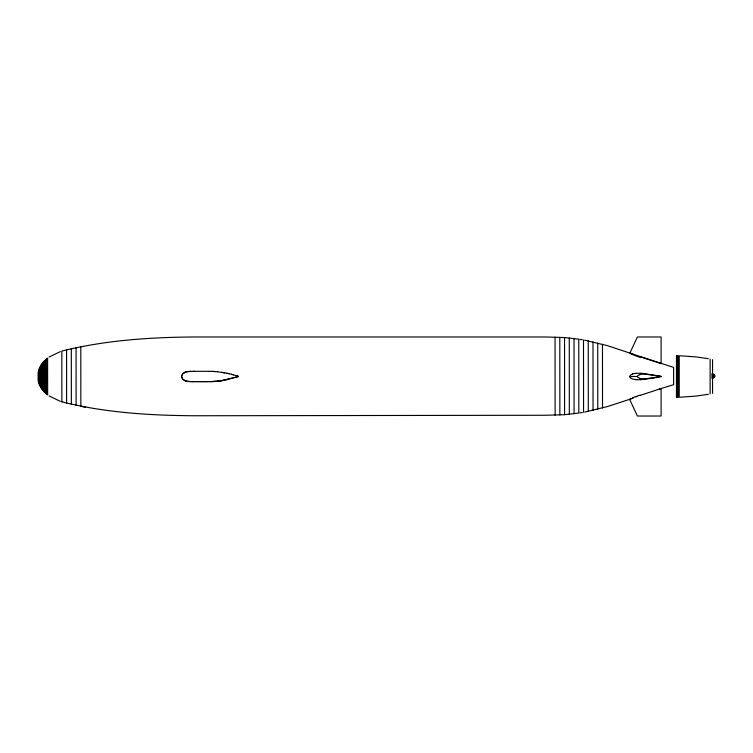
<?xml version="1.0" encoding="UTF-8"?>
<svg xmlns="http://www.w3.org/2000/svg" width="753" height="753" viewBox="0 0 753 753"><rect width="100%" height="100%" fill="white"/><g stroke="black" fill="none" stroke-linecap="round" stroke-linejoin="round"><path stroke-width="1.13" d="M639.881 378.373L637.763 377.291A1.873 1.873 0 0 1 637.462 376.726L637.462 376.274A1.873 1.873 0 0 1 637.763 375.709L639.881 374.627M630.026 352.79L637.396 336.977L661.106 336.977L661.106 363.624L640.417 356.856M49.03 357.082L60.409 351.566M632.831 398.092A17.357 1.064 -20.2 0 0 632.294 398.299L629.63 399.363L637.396 416.023L661.106 416.023L661.106 388.501L639.946 395.466M185.031 372.283L182.715 373.77L181.492 376.5L182.668 379.173L185.285 380.811A17.338 17.263 -2.5 0 0 189.078 381.536L208.044 381.686M632.812 398.102L633.48 397.838M635.701 397L636.916 396.558M222.747 380.35L238.004 376.735A2.231 2.231 0 0 0 238.4 376.453L226.785 379.568M630.967 398.902L607.266 406.611L584.742 412.06M659.402 389.047L673.624 384.689L673.615 367.389L640.417 356.583M61.868 401.82C105.1 412.738 150.205 415.458 194.679 415.76L545.624 415.261L564.59 414.687L578.822 413.049L578.765 339.161L564.543 337.57L545.567 336.977L194.622 336.977C150.129 337.25 105.091 340.262 61.84 351.077L61.868 401.895M632.633 373.977L630.459 375.135A2.56 2.372 -88.2 0 0 629.885 376.076A2.937 2.673 -85.3 0 0 629.781 376.5L629.941 377.055A2.532 2.334 -87.7 0 0 630.346 377.761M227.227 379.7L222.041 380.463M655.647 377.695L661.106 376.5L659.383 376.095L661.106 376.5L645.152 378.863A21.875 21.875 0 0 1 639.871 378.42M654.658 377.893L640.436 379.747M708.357 394.299L695.998 396.097L680.138 397.208M222.982 380.51L221.326 380.576M580.008 412.879L582.37 412.484M222.276 380.632L221.09 380.613M634.854 373.497L635.692 373.384M221.561 380.736L220.375 380.717M221.326 380.773L219.669 380.82M220.62 380.877L217.297 381.103M219.904 380.971L219.161 381.065M219.029 381.084L213.739 381.385M217.532 381.253L216.346 381.366M189.078 371.483L194.763 371.314M215.631 381.253L213.974 381.376M214.21 381.517L213.268 381.413M213.974 381.536L212.082 381.47M190.264 371.398L189.784 371.427A19.352 19.352 0 0 0 185.003 372.198M213.504 381.555L207.809 381.555M190.5 371.389L190.97 371.37M212.318 381.611L209.146 381.677M193.107 371.323L193.577 371.323M207.339 381.564L192.156 381.611M194.651 371.314L208.148 371.314M630.026 376.5L637.396 376.5M208.525 371.314L209.278 371.323M209.711 371.333L212.082 371.38M192.401 381.667L190.18 381.602M680.138 355.793L695.998 356.903L708.357 358.701M212.29 371.389L217.636 371.756M212.506 371.398L215.386 371.558M640.427 373.253L641.349 373.3A69.041 64.485 68 0 1 642.78 373.394L659.364 376.086L645.152 374.137A21.875 21.875 0 0 0 639.871 374.58M637.019 379.738L636.191 379.681A25.056 23.362 -68.1 0 1 635.692 379.625M217.532 371.747L227.124 373.281M221.806 372.293L224.648 372.782M579.951 339.358L582.323 339.754M80.844 406.375L85.588 407.222M584.695 340.177L607.219 345.589L639.466 356.254M227.02 373.253L231.519 374.307M228.385 373.554L228.912 373.676M231.482 374.297L231.999 374.429M231.698 374.354L233.421 374.815M232.15 374.467L236.602 375.756M236.743 375.803L238.4 376.359M236.979 375.879L238.4 376.453M60.447 401.405L49.058 395.899M629.96 352.931L632.746 354.042M185.031 380.698L182.715 379.23L181.492 376.5L182.668 373.827L185.163 372.236A17.281 17.159 -1.5 0 1 189.078 371.53M630.346 377.752L632.605 379.023A21.799 20.35 -69.2 0 0 635.701 379.578M714.879 375.295L714.879 376.754M714.399 374.834L714.399 377.225M713.929 374.476L713.929 377.573M713.449 374.203L713.458 377.846M712.978 373.968L712.978 378.091M712.507 373.752L712.507 378.298M712.027 373.544L712.037 378.505M602.475 344.253L602.522 407.947M597.741 343.02L597.778 409.199M592.997 341.881L593.044 410.338M588.253 340.855L588.3 411.373M583.509 339.951L583.556 412.286M574.021 338.502L574.078 413.745M569.277 337.975L569.334 414.282M564.543 337.57L564.59 414.687M559.799 337.288L559.856 414.988M555.055 337.099L555.112 415.167M80.806 346.484L80.844 406.451M76.062 347.397L76.109 405.547M71.319 348.432L71.366 404.521M66.575 349.637L66.612 403.326M47.608 358.08L47.637 394.901M47.138 358.447L47.157 394.544M46.658 358.814L46.686 394.177M46.187 359.2L46.215 393.781M45.717 359.605L45.735 393.386M45.236 360.028L45.265 392.962M44.766 360.471L44.785 392.52M44.286 360.932L44.314 392.059M43.815 361.412L43.834 391.579M43.345 361.929L43.363 391.061M42.865 362.466L42.883 390.525M42.394 363.04L42.413 389.95M41.914 363.652L41.933 389.339M41.443 364.311L41.462 388.689M40.973 365.017L40.982 387.983M40.493 365.789L40.511 387.211M40.022 366.645L40.031 386.355M39.551 367.605L39.561 385.395M39.071 368.716L39.081 384.284M38.601 370.071L38.61 382.929M38.121 371.86L38.13 381.14M712.554 359.633L712.554 393.367M710.117 359.068L710.117 393.932M679.244 355.774L679.244 397.226M678.34 355.774L678.34 397.226M677.436 355.811L677.436 397.189M677.22 356.828L677.22 396.172M676.975 355.858L676.975 397.142M676.787 355.896L676.787 397.104M676.693 355.924L676.693 397.076M676.458 356.103L676.458 396.897M189.784 381.489A19.314 19.314 0 0 1 185.003 380.783M632.482 397.763A22.458 2.523 -19.7 0 1 635.137 396.756M636.69 396.266A38.252 5.977 -19.7 0 1 639.918 395.118M640.436 379.663A39.325 36.436 -62 0 1 637.029 379.681M640.427 373.319A38.224 35.673 67.4 0 0 636.887 373.309L636.37 373.309A25.32 23.72 72.7 0 0 635.692 373.384M632.633 373.968A21.169 19.87 76.9 0 1 634.854 373.497M640.464 357.534A32.304 5.055 19.6 0 1 635.052 355.585M634.685 355.416A21.348 2.25 19.6 0 1 630.835 353.919"/></g></svg>
